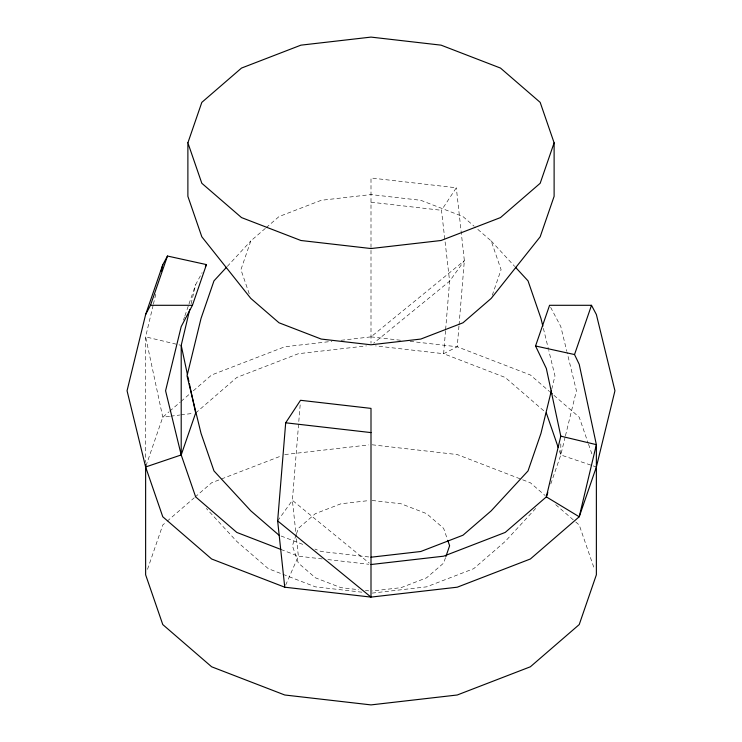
<?xml version="1.0" encoding="UTF-8"?>
<svg xmlns="http://www.w3.org/2000/svg" width="742" height="742" viewBox="0 0 742 742"><rect width="100%" height="100%" fill="white"/><g stroke="black" fill="none" stroke-linecap="round" stroke-linejoin="round"><path stroke-width="0.56" stroke-dasharray="3.71 2.78" d="M300.158 404.882L292.385 500.34L296.29 536.809M445.525 330.691L443.633 353.711L505.2 377.465L544.591 411.504M445.627 329.541L449.615 281.19L441.481 210.292L456.311 187.782L371 177.987L371 343.249M458.955 326.1L457.248 346.774L443.633 353.711L375.535 345.893M459.048 324.95L464.353 260.646L456.311 187.782M153.13 305.314L145.627 336.868L145.627 462.377M153.399 304.183L156.08 292.914M191.111 303.756L195.656 284.64L202.13 272.62M551.733 389.16L554.97 375.897L548.774 350.474M550.787 483.979L560.794 454.948L565.181 436.936M565.45 435.804L576.423 390.765L567.101 352.478M183.432 320.127L184.545 316.899M184.916 315.823L188.616 305.073M188.987 303.997L195.656 284.64M145.998 465.902L162.776 417.19L168.888 411.912M265.339 228.388L250.815 240.937L240.918 269.68L249.72 295.233M147.491 569.364L162.776 524.984L166.273 521.969M296.123 534.871L292.385 545.722L298.367 563.095L315.415 577.814L340.912 587.655L358.748 589.704M296.503 533.786L298.367 528.36L315.415 513.631L340.912 503.79L368.774 500.59M492.28 295.233L501.082 269.68L491.185 240.937L474.945 226.913M445.497 557.669L443.633 563.095L426.585 577.814L401.088 587.655L372.113 590.984M285.661 585.132L298.367 556.185L296.42 537.95M277.647 520.884L292.385 500.34L369.21 563.067M227.302 266.424L250.815 240.937M535.678 508.437L505.2 541.456L473.711 568.669L426.585 586.848L372.132 593.099M266.202 227.646L279.02 216.571L321.221 200.294L371 194.58L420.779 200.294L462.98 216.571L474.092 226.171M169.76 411.161L180.232 402.118M181.104 401.357L189.822 393.826M193.319 390.802L211.637 374.979L284.752 346.774L331.897 341.357M195.656 413.016L236.8 377.465L298.367 353.711L366.465 345.893M167.145 521.218L194.191 497.845M195.063 497.094L211.637 482.773L281.58 455.792M341.097 340.3L371 336.868L464.353 260.646L449.615 281.19L373.68 343.184M169.584 416.327L162.776 417.19L145.627 336.868L180.102 345.104M170.716 416.179L179.787 415.028M180.918 414.889L193.393 413.303M284.752 454.568L368.7 444.922M371 202.195L441.481 210.292M371 336.868L400.903 340.3M410.103 341.357L457.248 346.774L530.363 374.979L549.562 391.563M372.15 444.792L457.248 454.568L530.363 482.773L545.24 495.619M372.113 500.47L401.088 503.79L426.585 513.631L443.633 528.36L447.37 539.211M368.737 556.954L321.221 551.501L314.886 549.052M322.204 558.921L298.367 556.185L282.164 549.933M327.881 559.57L368.728 564.263M365.426 590.474L368.774 590.855M361.92 592.19L315.415 586.848L268.289 568.669L236.8 541.456L206.322 508.437M559.31 450.644L560.794 454.948L592.06 465.522M593.136 465.893L596.373 466.987M281.125 536.03L304.341 544.98M553.922 395.328L579.224 417.19L588.174 443.169M555.721 504.681L574.864 521.227M575.736 521.978L579.224 524.984L594.509 569.364M491.185 240.937L514.698 266.424M550.638 307.318L560.794 326.573L566.823 351.346M588.545 444.254L592.274 455.078M543.385 328.363L548.505 349.361M560.794 443.892L560.794 454.948"/><path stroke-width="1.11" d="M277.647 520.884L371 597.106L371 408.388L300.519 400.29L285.689 422.801L277.647 520.884L284.752 587.2L371 597.106L457.248 587.2L530.363 558.995L579.224 516.775L596.373 466.987L614.942 390.765L596.373 314.534L591.504 305.296L549.572 305.296L535.548 345.985L546.344 368.505L560.794 436.148L546.344 496.88L505.2 532.431L443.633 556.185L371 564.523M161.172 271.507L162.776 264.746L167.469 256.036L206.452 264.597L192.428 305.296L181.206 326.573L165.577 390.765L181.206 454.948L195.656 496.88L236.8 532.431L281.088 549.516M284.752 587.2L211.637 558.995L162.776 516.775L145.627 466.987L181.206 454.948L181.206 345.373L189.766 309.386M162.776 264.746L145.627 314.534L127.058 390.765L145.627 466.987M551.464 390.264L540.964 433.374L528.026 470.929L491.185 510.848L462.98 535.214L420.779 551.501L371 557.214M187.884 142.826L201.824 102.368L241.512 68.069L300.927 45.151L371 37.1L441.073 45.151L500.488 68.069L540.176 102.368L554.116 142.826L554.116 196.342L540.176 236.8L491.185 298.423L462.98 322.789L420.779 339.066L371 344.789L321.221 339.066L279.02 322.789L250.815 298.423L201.824 236.8L187.884 196.342L187.884 142.826L201.824 183.283L241.512 217.582L300.927 240.501L371 248.542L441.073 240.501L500.488 217.582L540.176 183.283L554.116 142.826M145.627 314.534L150.496 305.296L167.469 256.036M181.206 454.948L195.656 413.016L189.395 383.707M445.877 556.583L449.615 545.722L447.741 540.297M145.627 464.678L145.627 574.781L162.776 624.578L211.637 666.789L284.752 694.994L371 704.9L457.248 694.994L530.363 666.789L579.224 624.578L596.373 574.781L596.373 444.662L579.224 364.331L574.531 354.546L591.504 305.296M547.828 492.577L546.344 496.88L579.224 516.775L596.373 444.662L560.794 436.148M205.376 266.601L206.452 264.597M226.514 267.268L213.974 280.856L201.036 318.411L187.03 375.897L201.036 433.374L213.974 470.929L250.815 510.848L279.02 535.214M150.496 305.296L192.428 305.296M285.689 422.801L371 432.595M535.548 345.985L574.531 354.546M550.434 392.314L552.178 393.826M515.486 267.268L528.026 280.856L540.964 318.411L542.847 326.146M546.344 413.016L558.197 447.426M181.206 345.373L187.466 374.682M187.949 376.945L188.913 381.453"/></g></svg>
